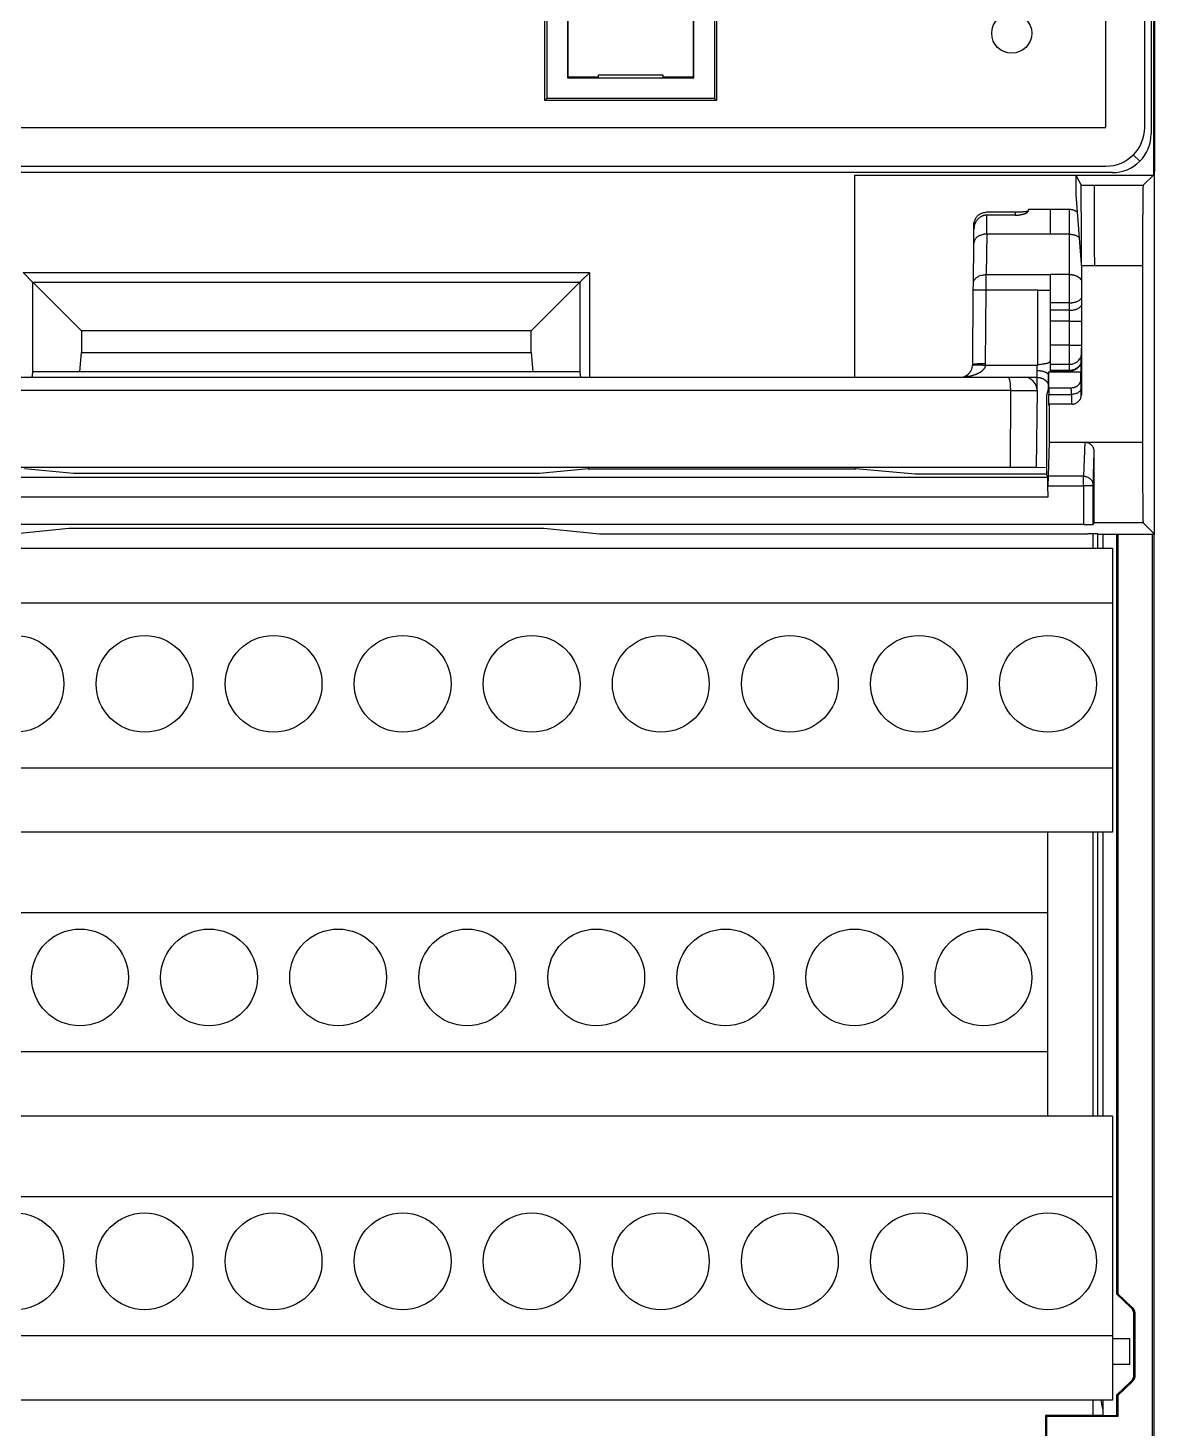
# Model space of a CAD drawing. Header units: inches. Extents: x -4 to 280, y -9 to 35.
# Drawn here: x 43.443 to 45.19, y 10.896 to 13.066 of the extents above; entities that cross this region are included whole.
import ezdxf

# ---------------------------------------------------------------- set-up
doc = ezdxf.new("R2010")
doc.units = ezdxf.units.IN
doc.header["$LTSCALE"] = 0.5
doc.header["$MEASUREMENT"] = 0
doc.set_wipeout_variables(frame=1)
for name, color, linetype in [('204', 7, 'Continuous'), ('214', 7, 'Continuous'), ('IOBASE', 177, 'Continuous')]:
    doc.layers.add(name, color=color, linetype=linetype)

# ---------------------------------------------------------------- blocks, each defined once
blk = doc.blocks.new('IC200CHS022')
at = {"layer": '204', "color": 30, "linetype": 'Continuous'}
for p, q in [((6.9935, 5.8525), (6.9935, 3.0744)), ((6.5308, 2.7609), (6.5308, 3.0744)), ((5.2571, 2.9081), (5.3324, 2.8328)), ((6.1047, 2.9081), (6.0293, 2.8328)), ((6.0293, 2.8328), (5.3324, 2.8328)), ((5.3324, 2.8328), (5.3324, 2.7993)), ((6.0293, 2.7993), (6.0293, 2.8328)), ((5.3298, 2.7693), (5.3324, 2.7993)), ((5.3324, 2.7993), (6.0293, 2.7993)), ((6.0293, 2.7993), (6.032, 2.7693)), ((6.8133, 2.7792), (6.7333, 2.7792)), ((5.3298, 2.7693), (5.2571, 2.7693)), ((6.032, 2.7693), (5.3298, 2.7693)), ((6.1047, 2.7693), (6.032, 2.7693)), ((6.8312, 2.7692), (6.8305, 2.767)), ((6.8305, 2.767), (6.8305, 2.742)), ((6.8312, 2.7442), (6.8312, 2.7692)), ((6.8312, 2.7692), (6.8812, 2.7692)), ((6.8305, 2.742), (6.8279, 2.7328)), ((6.832, 2.7193), (6.8314, 2.7175)), ((6.832, 2.7193), (6.832, 2.6602)), ((6.832, 2.6602), (6.8303, 2.6076)), ((6.832, 2.6602), (6.887, 2.6602)), ((4.5317, 2.6061), (6.8301, 2.6061)), ((6.8301, 2.6061), (6.8279, 2.6106)), ((6.8301, 2.5927), (6.8301, 2.6061)), ((6.8302, 2.5758), (6.8301, 2.5927)), ((4.5316, 2.5758), (6.8302, 2.5758)), ((6.1349, 2.5186), (6.8921, 2.5186)), ((6.8301, 1.9309), (6.8301, 2.0559)), ((6.8301, 1.9309), (4.4301, 1.9309)), ((6.8301, 1.7159), (6.8301, 1.9309)), ((4.4301, 1.7159), (6.8301, 1.7159)), ((6.8301, 1.6159), (6.8301, 1.7159)), ((6.8301, 1.6159), (4.4301, 1.6159)), ((6.9585, 1.3194), (6.9367, 1.3399)), ((6.9633, 1.2154), (6.9633, 1.3085)), ((6.9367, 1.1839), (6.9585, 1.2045))]:
    blk.add_line(p, q, dxfattribs=at)
at = {"layer": '204', "color": 150, "linetype": 'Continuous'}
for p, q in [((6.9959, 3.0803), (6.9959, 5.8476)), ((6.8935, 3.0744), (6.9935, 3.0744)), ((6.9935, 3.0744), (6.9775, 3.0585)), ((6.9949, 2.5179), (6.9949, 3.0593)), ((6.995, 3.0793), (6.9959, 3.0803)), ((6.9014, 3.0585), (6.9775, 3.0585)), ((6.7353, 3.0171), (6.7795, 3.0171)), ((6.7795, 3.0171), (6.7794, 3.0121)), ((6.7995, 3.0209), (6.7995, 3.0182)), ((6.8333, 3.0209), (6.7995, 3.0209)), ((6.7153, 2.9906), (6.7153, 2.9972)), ((6.7794, 3.0121), (6.7353, 3.0121)), ((6.8333, 2.9827), (6.7351, 2.9827)), ((6.9765, 2.9335), (6.902, 2.9335)), ((6.9765, 2.9335), (6.9765, 2.6602)), ((5.2422, 2.9231), (6.1196, 2.9231)), ((5.2571, 2.9081), (6.1047, 2.9081)), ((5.2571, 2.7693), (5.2571, 2.9081)), ((6.1047, 2.9081), (6.1047, 2.7693)), ((6.1196, 2.9231), (6.1196, 2.7609)), ((6.7345, 2.9202), (6.8333, 2.9202)), ((6.8143, 2.8959), (6.7344, 2.8959)), ((6.8143, 2.8959), (6.8333, 2.8959)), ((6.8143, 2.7802), (6.8143, 2.8959)), ((6.8333, 2.8959), (6.8333, 2.7864)), ((6.8133, 2.771), (6.8133, 2.7792)), ((6.8333, 2.7864), (6.8333, 2.7692)), ((6.7931, 2.7609), (6.8133, 2.7609)), ((6.8131, 2.7609), (6.8133, 2.771)), ((6.8131, 2.7407), (6.8133, 2.7609)), ((6.7721, 2.6209), (6.7723, 2.7407)), ((6.8131, 2.7407), (6.812, 2.6209)), ((6.882, 2.7343), (6.8814, 2.7325)), ((6.887, 2.6602), (6.8853, 2.6076)), ((6.887, 2.6602), (6.9765, 2.6602)), ((6.9003, 2.5927), (6.9019, 2.645)), ((6.7721, 2.6209), (4.5868, 2.6209)), ((5.3198, 2.6116), (5.244, 2.6192)), ((6.042, 2.6116), (5.3198, 2.6116)), ((6.1178, 2.6192), (6.042, 2.6116)), ((6.1178, 2.6192), (6.5322, 2.6192)), ((6.6242, 2.6108), (6.5322, 2.6192)), ((6.812, 2.6209), (6.7721, 2.6209)), ((6.8279, 2.6208), (6.812, 2.6209)), ((6.8303, 2.6076), (6.8301, 2.5927)), ((6.8853, 2.6076), (6.8303, 2.6076)), ((6.8853, 2.5927), (6.8853, 2.6076)), ((6.8301, 2.5927), (6.8853, 2.5927)), ((6.8853, 2.5927), (6.8853, 2.5328)), ((6.9003, 2.5927), (6.8853, 2.5927)), ((6.9003, 2.533), (6.9003, 2.5927)), ((6.9367, 1.3399), (6.9367, 2.5179)), ((6.9918, 1.0863), (6.9918, 2.5179)), ((6.9301, 1.6159), (6.8301, 1.6159)), ((6.9301, 1.6159), (6.9301, 1.4909)), ((6.9301, 1.4909), (4.5301, 1.4909)), ((4.5301, 1.2759), (6.9301, 1.2759)), ((6.9301, 1.2759), (6.9301, 1.1759)), ((6.9571, 1.2709), (6.9301, 1.2709)), ((6.9571, 1.2309), (6.9571, 1.2709)), ((6.9571, 1.2309), (6.9301, 1.2309)), ((6.9301, 1.1759), (4.5301, 1.1759)), ((6.9367, 1.1521), (6.9367, 1.1839)), ((6.9151, 1.1519), (6.8262, 1.1519)), ((6.8262, 1.1519), (6.8262, 1.103)), ((6.8262, 1.1519), (6.8276, 1.1505)), ((6.8276, 1.1505), (6.8276, 1.0263)), ((6.9383, 1.1505), (6.8276, 1.1505)), ((6.9151, 1.1521), (6.9151, 1.1519)), ((6.9383, 1.1505), (6.9367, 1.1521))]:
    blk.add_line(p, q, dxfattribs=at)
at = {"layer": '204', "color": 1, "linetype": 'Continuous'}
for p, q in [((6.5308, 3.0744), (6.8735, 3.0744)), ((6.8735, 3.0744), (6.8935, 3.0744)), ((6.8735, 3.0744), (6.8814, 3.0585)), ((6.8735, 3.0744), (6.8735, 3.0444)), ((6.8735, 3.0444), (6.8816, 2.9362)), ((6.8814, 3.0585), (6.9014, 3.0585)), ((6.8333, 3.0209), (6.8333, 2.9827)), ((6.8633, 3.0209), (6.8333, 3.0209)), ((6.8633, 2.9827), (6.8633, 3.0209)), ((6.7351, 2.9827), (6.7353, 3.0121)), ((6.7151, 2.969), (6.7153, 2.9906)), ((6.7351, 2.9827), (6.7345, 2.9202)), ((6.8633, 2.9827), (6.8333, 2.9827)), ((6.8633, 2.9202), (6.8633, 2.9827)), ((6.7145, 2.9065), (6.7151, 2.969)), ((6.8816, 2.9362), (6.8816, 2.9335)), ((6.902, 2.9335), (6.882, 2.9335)), ((6.882, 2.9335), (6.882, 2.7343)), ((6.7344, 2.8959), (6.7345, 2.9202)), ((6.8633, 2.9202), (6.8333, 2.9202)), ((6.8333, 2.9202), (6.8333, 2.8959)), ((6.8633, 2.8763), (6.8633, 2.9202)), ((6.7134, 2.7807), (6.7144, 2.8959)), ((6.7144, 2.8959), (6.7145, 2.9065)), ((6.7344, 2.8959), (6.7144, 2.8959)), ((6.7334, 2.7823), (6.7344, 2.8959)), ((6.8633, 2.8763), (6.8333, 2.8763)), ((6.8633, 2.8647), (6.8333, 2.8647)), ((6.8633, 2.8647), (6.8633, 2.8763)), ((6.8633, 2.8479), (6.8633, 2.8647)), ((6.8633, 2.8479), (6.8333, 2.8479)), ((6.8633, 2.8109), (6.8633, 2.8479)), ((6.8633, 2.8479), (6.8816, 2.8479)), ((6.8633, 2.8109), (6.8333, 2.8109)), ((6.8633, 2.781), (6.8633, 2.8109)), ((6.8633, 2.8109), (6.8816, 2.8109)), ((6.8816, 2.8062), (6.8812, 2.7848)), ((6.8633, 2.781), (6.8333, 2.781)), ((6.8633, 2.7715), (6.8633, 2.781)), ((6.8812, 2.7848), (6.8812, 2.7692)), ((4.5903, 2.7609), (6.7687, 2.7609)), ((6.7687, 2.7609), (6.7931, 2.7609)), ((6.8633, 2.7715), (6.8333, 2.7715)), ((6.8333, 2.7709), (6.8633, 2.7709)), ((6.8633, 2.7709), (6.8633, 2.7715)), ((6.8812, 2.7592), (6.8812, 2.7692)), ((6.7723, 2.7407), (4.5866, 2.7407)), ((6.9383, 2.5179), (6.9383, 1.3407)), ((6.9367, 1.3399), (6.9383, 1.3407)), ((6.9383, 1.3407), (6.9602, 1.3201)), ((6.9649, 1.3092), (6.9649, 1.2147)), ((6.9602, 1.2038), (6.9383, 1.1832)), ((6.9383, 1.1832), (6.9367, 1.1839)), ((6.9383, 1.1832), (6.9383, 1.1505))]:
    blk.add_line(p, q, dxfattribs=at)
at = {"layer": '204', "color": 40, "linetype": 'Continuous'}
for p, q in [((6.867, 2.7193), (6.832, 2.7193)), ((6.8853, 2.5328), (4.4765, 2.5328)), ((6.9014, 2.5353), (6.9003, 2.533)), ((6.9073, 2.4959), (6.9073, 2.5183)), ((6.9151, 2.5179), (6.9151, 2.4959)), ((6.9301, 2.4959), (6.9301, 2.4109)), ((6.9301, 2.4109), (6.9301, 2.1559)), ((6.9301, 2.1559), (6.9301, 2.0559)), ((6.9073, 1.6159), (6.9073, 2.0559)), ((6.9151, 2.0559), (6.9151, 1.6159)), ((6.9301, 1.4909), (6.9301, 1.2759)), ((6.9152, 1.1618), (6.9123, 1.1759)), ((6.9151, 1.1759), (6.9152, 1.1618)), ((6.9152, 1.1618), (6.9151, 1.1521)), ((6.9151, 1.1521), (6.9367, 1.1521))]:
    blk.add_line(p, q, dxfattribs=at)
at = {"layer": '204', "color": 6, "linetype": 'Continuous'}
for p, q in [((5.2269, 2.5186), (5.313, 2.5272)), ((5.313, 2.5272), (6.0488, 2.5272)), ((6.0488, 2.5272), (6.1349, 2.5186)), ((6.9071, 2.5185), (6.9076, 2.5179)), ((6.9076, 2.5179), (6.9949, 2.5179)), ((6.9775, 2.5353), (6.9949, 2.5179)), ((4.5301, 2.4959), (6.9301, 2.4959)), ((6.9301, 2.4109), (4.5301, 2.4109)), ((4.5301, 2.1559), (6.9301, 2.1559)), ((6.9301, 2.0559), (4.5301, 2.0559))]:
    blk.add_line(p, q, dxfattribs=at)
at = {"layer": '204', "color": 3, "linetype": 'Continuous'}
for p, q in [((6.9001, 2.4959), (6.9001, 2.5186)), ((6.9001, 1.6159), (6.9001, 2.0559)), ((6.9001, 1.1519), (6.9001, 1.1759))]:
    blk.add_line(p, q, dxfattribs=at)
at = {"layer": '204', "color": 150, "linetype": 'Continuous'}
for points in [[(6.9949, 3.0593), (6.9949, 3.0614, -0.000209), (6.9949, 3.0633, -0.000226), (6.9949, 3.0652, -0.000237), (6.9949, 3.067, -0.000247), (6.9949, 3.0688, -0.000258), (6.9949, 3.0704, -0.000263), (6.9949, 3.0719, -0.000321), (6.9949, 3.0734, -0.000451), (6.9949, 3.0747, -0.000429), (6.9949, 3.0758, -0.000158), (6.9949, 3.0768, -0.000795), (6.995, 3.0777, -0.002865), (6.995, 3.0786, -0.003685), (6.995, 3.0793, -0.003713)], [(6.9014, 3.0585), (6.9014, 3.0583, -0.0468), (6.9015, 3.0576, -0.00728), (6.9015, 3.0566, -0.002704), (6.9015, 3.0552, -0.001341), (6.9015, 3.0534, -0.000766), (6.9016, 3.0512, -0.000485), (6.9016, 3.0487, -0.000312), (6.9016, 3.0458, -0.000194), (6.9016, 3.0426, -0.000143), (6.9017, 3.039, -0.000134), (6.9017, 3.0351, -0.000133), (6.9017, 3.0309, -0.000144), (6.9017, 3.0264, -0.000148), (6.9017, 3.0215, -0.000153), (6.9018, 3.0165, -0.000132), (6.9018, 3.0111, -0.000089), (6.9018, 3.0055, -0.00005), (6.9018, 2.9997, -0.000007), (6.9018, 2.9937, 0.000009), (6.9018, 2.9875, 0.000006), (6.9019, 2.9809, 0.000018), (6.9019, 2.9747, 0.000055), (6.9019, 2.9689, -0.000083), (6.9019, 2.9613, -0.000256), (6.9019, 2.9493, -0.000128), (6.902, 2.9335, -0.00006)], [(6.9775, 3.0585), (6.9775, 3.0583, 0.089737), (6.9774, 3.0576, 0.014542), (6.9774, 3.0566, 0.005422), (6.9773, 3.0552, 0.002691), (6.9773, 3.0534, 0.001538), (6.9772, 3.0512, 0.000973), (6.9772, 3.0487, 0.000626), (6.9772, 3.0458, 0.000388), (6.9771, 3.0426, 0.000287), (6.9771, 3.039, 0.000268), (6.977, 3.0351, 0.000266), (6.977, 3.0309, 0.000289), (6.9769, 3.0264, 0.000296), (6.9769, 3.0215, 0.000306), (6.9769, 3.0165, 0.000263), (6.9768, 3.0111, 0.000177), (6.9768, 3.0055, 0.000099), (6.9768, 2.9997, 0.000014), (6.9767, 2.9937, -0.000019), (6.9767, 2.9875, -0.000011), (6.9766, 2.9809, -0.000035), (6.9766, 2.9747, -0.000111), (6.9766, 2.9689, 0.000167), (6.9765, 2.9613, 0.000516), (6.9765, 2.9493, 0.000257), (6.9765, 2.9335, 0.00012)], [(6.7794, 3.0121), (6.7815, 3.0122, 0.009183), (6.7835, 3.0123, 0.010193), (6.7854, 3.0125, 0.010466), (6.7873, 3.0128, 0.009974), (6.789, 3.0131, 0.00978), (6.7907, 3.0135, 0.00952), (6.7923, 3.0139, 0.010512), (6.7937, 3.0144, 0.012827), (6.795, 3.0149, 0.011796), (6.7961, 3.0153, 0.005688), (6.7971, 3.0158, 0.018262), (6.798, 3.0164, 0.052153), (6.7988, 3.0172, 0.049294), (6.7995, 3.0182, 0.035972)], [(6.7795, 3.0171), (6.7815, 3.0172, 0.002251), (6.7835, 3.0172, 0.00243), (6.7854, 3.0172, 0.002558), (6.7872, 3.0173, 0.002664), (6.789, 3.0174, 0.00278), (6.7906, 3.0175, 0.002837), (6.7921, 3.0176, 0.003467), (6.7936, 3.0177, 0.004869), (6.7949, 3.0178, 0.004626), (6.796, 3.018, 0.001695), (6.797, 3.0181, 0.008555), (6.7979, 3.0183, 0.030438), (6.7987, 3.0186, 0.036931), (6.7995, 3.019, 0.033742)], [(5.2422, 2.9231), (5.2432, 2.9222, -0.007837), (5.2442, 2.9213, -0.008611), (5.2452, 2.9204, -0.008057), (5.2461, 2.9194, -0.006052), (5.247, 2.9184, -0.004605), (5.2479, 2.9175, -0.003288), (5.2488, 2.9165, -0.002056), (5.2496, 2.9156, -0.000538), (5.2505, 2.9146, 0.000972), (5.2513, 2.9137, 0.002911), (5.2521, 2.9129, 0.004316), (5.2528, 2.9121, 0.00538), (5.2536, 2.9113, 0.005247), (5.2543, 2.9106, 0.004025), (5.255, 2.91, 0.00361), (5.2556, 2.9094, 0.002172), (5.2563, 2.9088, 0.001334), (5.2571, 2.9081, 0.001716)], [(6.1047, 2.9081), (6.1049, 2.9083, 0.00324), (6.1052, 2.9086, 0.002239), (6.1055, 2.9091, 0.000456), (6.106, 2.9096, -0.001515), (6.1066, 2.9102, -0.002303), (6.1072, 2.9109, -0.002862), (6.1079, 2.9116, -0.003289), (6.1086, 2.9124, -0.003904), (6.1094, 2.9132, -0.004526), (6.1103, 2.914, -0.005589), (6.1112, 2.9148, -0.004584), (6.1121, 2.9156, -0.001114), (6.1131, 2.9165, -0.000736), (6.114, 2.9173, -0.003552), (6.1149, 2.9181, 0.005421), (6.116, 2.9191, 0.017158), (6.1176, 2.9208, 0.008576), (6.1196, 2.9231, 0.004018)], [(6.8143, 2.7802), (6.8142, 2.7802, 0.001417), (6.8141, 2.7801, 0.001445), (6.8141, 2.78, 0.001416), (6.814, 2.78, 0.001314), (6.8139, 2.7799, 0.001202), (6.8139, 2.7798, 0.001076), (6.8138, 2.7798, 0.001074), (6.8137, 2.7797, 0.001107), (6.8137, 2.7796, 0.000835), (6.8136, 2.7796, 0.000422), (6.8136, 2.7795, 0.000916), (6.8135, 2.7794, 0.001222), (6.8134, 2.7793, 0.000575), (6.8133, 2.7792, 0.000323)], [(6.8333, 2.7864), (6.8332, 2.7857, -0.069839), (6.833, 2.785, -0.075349), (6.8325, 2.7844, -0.065541), (6.8319, 2.7839, -0.048287), (6.8311, 2.7834, -0.033748), (6.8302, 2.783, -0.023738), (6.8291, 2.7826, -0.018606), (6.8278, 2.7823, -0.014987), (6.8264, 2.7819, -0.009331), (6.825, 2.7817, -0.004726), (6.8236, 2.7814, -0.007491), (6.8217, 2.7811, -0.006958), (6.8185, 2.7807, -0.002757), (6.8143, 2.7802, -0.00155)], [(5.2561, 2.7609), (5.2561, 2.7611, -0.000095), (5.2562, 2.7612, -0.000095), (5.2562, 2.7614, -0.000095), (5.2562, 2.7615, -0.000094), (5.2562, 2.7616, -0.000088), (5.2562, 2.7618, -0.000076), (5.2562, 2.7619, -0.000063), (5.2563, 2.7621, -0.000047), (5.2563, 2.7622, -0.000028), (5.2563, 2.7624, 0.000001), (5.2563, 2.7625, 0.000016), (5.2563, 2.7627, 0.000019), (5.2564, 2.7628, 0.000017), (5.2564, 2.7629, 0.000007), (5.2564, 2.7631, -0.000001), (5.2564, 2.7632, -0.00001), (5.2564, 2.7634, -0.000015), (5.2564, 2.7635, -0.000019), (5.2565, 2.7637, -0.000003), (5.2565, 2.7638, 0.000035), (5.2565, 2.764, 0.000074), (5.2565, 2.7641, 0.000122), (5.2565, 2.7642, 0.00014), (5.2565, 2.7644, 0.000131), (5.2566, 2.7645, 0.000096), (5.2566, 2.7647, 0.000026), (5.2566, 2.7648, -0.00004), (5.2566, 2.7649, -0.000118), (5.2566, 2.7651, -0.000103), (5.2566, 2.7652, 0.000014), (5.2567, 2.7654, 0.000149), (5.2567, 2.7655, 0.000331), (5.2567, 2.7656, 0.000445), (5.2567, 2.7658, 0.000522), (5.2567, 2.7659, 0.000352), (5.2567, 2.7661, -0.000088), (5.2568, 2.7662, -0.00034), (5.2568, 2.7663, -0.000468), (5.2568, 2.7665, -0.000391), (5.2568, 2.7666, -0.000053), (5.2568, 2.7667, 0.000221), (5.2568, 2.7669, 0.000486), (5.2569, 2.767, 0.000706), (5.2569, 2.7672, 0.000933), (5.2569, 2.7673, 0.00111), (5.2569, 2.7674, 0.001295), (5.2569, 2.7676, 0.000579), (5.2569, 2.7677, -0.00112), (5.2569, 2.7679, -0.002466), (5.257, 2.768, -0.003898), (5.257, 2.7681, -0.002326), (5.257, 2.7682, 0.004553), (5.257, 2.7684, 0.005711), (5.257, 2.7685, 0.005618), (5.257, 2.7687, 0.001522), (5.257, 2.7689, -0.005983), (5.2571, 2.7691, -0.006651), (5.2571, 2.7693, -0.003703)], [(6.1047, 2.7693), (6.1047, 2.7693, -0.072985), (6.1047, 2.7692, -0.020459), (6.1047, 2.7691, -0.007158), (6.1048, 2.7689, -0.002163), (6.1048, 2.7687, -0.000036), (6.1048, 2.7685, 0.002029), (6.1048, 2.7684, 0.003895), (6.1048, 2.7682, 0.005586), (6.1048, 2.7681, 0.005025), (6.1048, 2.768, -0.002299), (6.1048, 2.7679, -0.004016), (6.1049, 2.7677, -0.002471), (6.1049, 2.7676, -0.001092), (6.1049, 2.7674, 0.000581), (6.1049, 2.7673, 0.001288), (6.1049, 2.7672, 0.00111), (6.1049, 2.767, 0.000934), (6.105, 2.7669, 0.000706), (6.105, 2.7667, 0.000485), (6.105, 2.7666, 0.000221), (6.105, 2.7665, -0.000053), (6.105, 2.7663, -0.000391), (6.105, 2.7662, -0.000468), (6.105, 2.7661, -0.00034), (6.1051, 2.7659, -0.000088), (6.1051, 2.7658, 0.000352), (6.1051, 2.7656, 0.000522), (6.1051, 2.7655, 0.000445), (6.1051, 2.7654, 0.000331), (6.1051, 2.7652, 0.000149), (6.1052, 2.7651, 0.000014), (6.1052, 2.7649, -0.000103), (6.1052, 2.7648, -0.000118), (6.1052, 2.7647, -0.00004), (6.1052, 2.7645, 0.000026), (6.1052, 2.7644, 0.000096), (6.1053, 2.7642, 0.000131), (6.1053, 2.7641, 0.00014), (6.1053, 2.764, 0.000122), (6.1053, 2.7638, 0.000074), (6.1053, 2.7637, 0.000035), (6.1054, 2.7635, -0.000003), (6.1054, 2.7634, -0.000019), (6.1054, 2.7632, -0.000015), (6.1054, 2.7631, -0.00001), (6.1054, 2.7629, -0.000001), (6.1054, 2.7628, 0.000007), (6.1055, 2.7627, 0.000015), (6.1055, 2.7625, 0.00002), (6.1055, 2.7624, 0.00002), (6.1055, 2.7622, 0), (6.1055, 2.7621, -0.000045), (6.1055, 2.7619, -0.000042), (6.1056, 2.7618, -0.000002), (6.1056, 2.7617, -0.000102), (6.1056, 2.7615, -0.000208), (6.1056, 2.7612, -0.000104), (6.1057, 2.7609, -0.000053)], [(6.8305, 2.766), (6.8295, 2.7667, 0.023664), (6.8284, 2.7674, 0.019845), (6.8272, 2.7681, 0.018656), (6.8258, 2.7687, 0.01937), (6.8243, 2.7692, 0.014095), (6.8229, 2.7697, 0.006339), (6.8215, 2.7701, 0.016187), (6.8197, 2.7704, 0.024376), (6.8169, 2.7707, 0.012065), (6.8133, 2.771, 0.006523)], [(6.8133, 2.7609), (6.8145, 2.7608, -0.01205), (6.8156, 2.7607, -0.012716), (6.8168, 2.7605, -0.013022), (6.8179, 2.7603, -0.012923), (6.819, 2.76, -0.012942), (6.82, 2.7596, -0.012935), (6.821, 2.7593, -0.013112), (6.822, 2.7588, -0.013357), (6.823, 2.7583, -0.013113), (6.8239, 2.7578, -0.012376), (6.8247, 2.7572, -0.013578), (6.8256, 2.7566, -0.016062), (6.8263, 2.756, -0.012612), (6.8271, 2.7553, -0.005094), (6.8277, 2.7547, -0.017463), (6.8284, 2.7539, -0.029743), (6.8294, 2.7525, -0.014906), (6.8305, 2.7507, -0.008031)], [(6.8812, 2.7592), (6.8812, 2.7589, -0.004516), (6.8812, 2.7587, -0.004537), (6.8811, 2.7584, -0.004575), (6.8811, 2.7581, -0.004608), (6.8811, 2.7579, -0.004453), (6.8811, 2.7576, -0.004148), (6.881, 2.7573, -0.004526), (6.881, 2.7571, -0.005313), (6.881, 2.7568, -0.004051), (6.8809, 2.7565, -0.001479), (6.8809, 2.7563, -0.005576), (6.8808, 2.756, -0.00946), (6.8807, 2.7556, -0.004642), (6.8806, 2.755, -0.002476)], [(6.8813, 2.7443), (6.8813, 2.7457, 0.000086), (6.8813, 2.7471, 0.000094), (6.8813, 2.7483, 0.000103), (6.8813, 2.7496, 0.000113), (6.8813, 2.7507, 0.000126), (6.8813, 2.7518, 0.00014), (6.8813, 2.7528, 0.000161), (6.8813, 2.7538, 0.00019), (6.8813, 2.7547, 0.000219), (6.8812, 2.7555, 0.000244), (6.8812, 2.7562, 0.000325), (6.8812, 2.7568, 0.000493), (6.8812, 2.7574, 0.000506), (6.8812, 2.7579, 0.000208), (6.8812, 2.7583, 0.001015), (6.8812, 2.7587, 0.004015), (6.8812, 2.759, 0.006352), (6.8812, 2.7592, 0.008344)], [(6.8312, 2.7442), (6.8312, 2.7442), (6.8312, 2.7441, -0.013155), (6.8312, 2.7439, -0.003719), (6.8312, 2.7436, -0.001808), (6.8312, 2.7433, -0.00102), (6.8312, 2.7428, -0.00065), (6.8312, 2.7423, -0.000526), (6.8312, 2.7417, -0.000476), (6.8312, 2.741, -0.000275), (6.8312, 2.7403, -0.000069), (6.8312, 2.7397, -0.00033), (6.8312, 2.7386, -0.000438), (6.8313, 2.7369, -0.000169), (6.8313, 2.7344, -0.000079)], [(6.8662, 2.7442), (6.864, 2.7442, -0.000001), (6.8618, 2.7442, -0.000001), (6.8596, 2.7442, -0.000001), (6.8574, 2.7442, -0.000001), (6.8552, 2.7442, -0.000001), (6.853, 2.7442, -0.000001), (6.8509, 2.7442, -0.000001), (6.8487, 2.7442, -0.000001), (6.8464, 2.7442, -0.000001), (6.8443, 2.7442, 0), (6.8424, 2.7442, -0.000001), (6.8399, 2.7442, -0.000002), (6.8361, 2.7442, -0.000001), (6.8312, 2.7442, 0)], [(6.8313, 2.7344), (6.8334, 2.7344, -0.000001), (6.8356, 2.7344, -0.000001), (6.8378, 2.7344, -0.000001), (6.84, 2.7344, -0.000001), (6.8422, 2.7344, -0.000001), (6.8444, 2.7344, -0.000001), (6.8465, 2.7344, -0.000001), (6.8488, 2.7344, -0.000001), (6.851, 2.7344, -0.000001), (6.8531, 2.7344, 0), (6.8551, 2.7344, -0.000001), (6.8575, 2.7344, -0.000001), (6.8613, 2.7344, -0.000001), (6.8663, 2.7344, 0)], [(6.8806, 2.755), (6.8802, 2.7539, -0.020872), (6.8797, 2.7528, -0.021401), (6.8792, 2.7517, -0.021205), (6.8785, 2.7507, -0.02069), (6.8778, 2.7497, -0.019697), (6.877, 2.7488, -0.018144), (6.8761, 2.748, -0.019675), (6.8752, 2.7472, -0.023428), (6.8741, 2.7465, -0.017857), (6.8731, 2.7459, -0.005703), (6.8722, 2.7454, -0.025565), (6.8709, 2.745, -0.047049), (6.8689, 2.7446, -0.023202), (6.8662, 2.7442, -0.011936)], [(6.8663, 2.7344), (6.8663, 2.7353, 0.000124), (6.8663, 2.7362, 0.000135), (6.8663, 2.737, 0.000148), (6.8663, 2.7378, 0.000163), (6.8663, 2.7385, 0.000182), (6.8663, 2.7393, 0.000203), (6.8663, 2.7399, 0.000234), (6.8663, 2.7405, 0.000275), (6.8663, 2.7411, 0.000316), (6.8663, 2.7417, 0.000352), (6.8662, 2.7421, 0.000466), (6.8662, 2.7426, 0.000694), (6.8662, 2.743, 0.000702), (6.8662, 2.7433, 0.000292), (6.8662, 2.7436, 0.001368), (6.8662, 2.7438, 0.005057), (6.8662, 2.744, 0.006993), (6.8662, 2.7442, 0.007825)], [(6.8813, 2.7443), (6.8812, 2.7431, -0.052045), (6.8809, 2.7419, -0.043723), (6.8803, 2.7407, -0.041725), (6.8794, 2.7395, -0.047164), (6.8782, 2.7383, -0.034621), (6.8769, 2.7373, -0.016389), (6.8756, 2.7364, -0.037724), (6.8736, 2.7357, -0.054102), (6.8705, 2.735, -0.026155), (6.8663, 2.7344, -0.013489)], [(6.8663, 2.7344), (6.8663, 2.7333, 0.000042), (6.8663, 2.7323, 0.000045), (6.8663, 2.7313, 0.000047), (6.8663, 2.7303, 0.00005), (6.8663, 2.7293, 0.000053), (6.8663, 2.7284, 0.000055), (6.8663, 2.7275, 0.00006), (6.8663, 2.7267, 0.000066), (6.8663, 2.7259, 0.000069), (6.8663, 2.7251, 0.00007), (6.8664, 2.7243, 0.000084), (6.8664, 2.7236, 0.000112), (6.8664, 2.7229, 0.000097), (6.8664, 2.7223, 0.000037), (6.8664, 2.7217, 0.000156), (6.8664, 2.7211, 0.000347), (6.8664, 2.7203, 0.000221), (6.8664, 2.7193, 0.000134)], [(6.867, 2.7193), (6.8685, 2.7194, 0.023907), (6.8699, 2.7196, 0.025289), (6.8714, 2.72, 0.025493), (6.8727, 2.7205, 0.024955), (6.8741, 2.7211, 0.023907), (6.8753, 2.7219, 0.022112), (6.8764, 2.7227, 0.023914), (6.8775, 2.7237, 0.028381), (6.8785, 2.7248, 0.021642), (6.8794, 2.7259, 0.00693), (6.8801, 2.727, 0.030685), (6.8808, 2.7285, 0.056083), (6.8814, 2.731, 0.027078), (6.882, 2.7343, 0.013691)], [(6.8814, 2.7325), (6.8814, 2.7325), (6.8814, 2.7326, -0.01942), (6.8814, 2.7327, -0.005295), (6.8814, 2.7329, -0.002508), (6.8814, 2.7332, -0.001436), (6.8814, 2.7335, -0.000946), (6.8814, 2.7339, -0.000673), (6.8814, 2.7344, -0.000518), (6.8814, 2.7349, -0.000391), (6.8814, 2.7355, -0.0003), (6.8814, 2.7361, -0.000272), (6.8814, 2.7368, -0.000264), (6.8814, 2.7376, -0.000168), (6.8813, 2.7384, -0.000054), (6.8813, 2.7391, -0.000199), (6.8813, 2.7402, -0.000273), (6.8813, 2.7419, -0.000113), (6.8813, 2.7443, -0.000055)], [(6.8811, 2.7294), (6.8812, 2.7296, 0.004433), (6.8812, 2.7299, 0.004168), (6.8813, 2.7302, 0.004554), (6.8813, 2.7304, 0.005319), (6.8813, 2.7307, 0.00409), (6.8814, 2.7309, 0.00156), (6.8814, 2.7312, 0.005589), (6.8814, 2.7315, 0.009497), (6.8814, 2.7319, 0.004728), (6.8814, 2.7325, 0.002549)], [(6.9019, 2.645), (6.9019, 2.6465, 0.024326), (6.9017, 2.648, 0.025641), (6.9013, 2.6494, 0.025755), (6.9008, 2.6508, 0.025164), (6.9002, 2.6521, 0.024055), (6.8995, 2.6534, 0.022201), (6.8986, 2.6545, 0.024004), (6.8976, 2.6556, 0.028518), (6.8965, 2.6566, 0.021685), (6.8954, 2.6575, 0.006828), (6.8943, 2.6583, 0.030851), (6.8928, 2.659, 0.05641), (6.8903, 2.6596, 0.027129), (6.887, 2.6602, 0.013674)], [(6.9765, 2.6602), (6.9765, 2.6532, 0.000279), (6.9765, 2.6462, 0.000311), (6.9765, 2.6393, 0.000291), (6.9765, 2.6325, 0.000212), (6.9766, 2.6258, 0.000155), (6.9766, 2.6191, 0.000105), (6.9766, 2.6126, 0.00005), (6.9767, 2.6063, -0.000026), (6.9767, 2.6001, -0.00005), (6.9768, 2.5941, -0.000021), (6.9768, 2.5883, 0.000024), (6.9768, 2.5827, 0.000101), (6.9769, 2.5773, 0.000174), (6.9769, 2.5722, 0.000262), (6.9769, 2.5674, 0.000308), (6.977, 2.5629, 0.000302), (6.977, 2.5587, 0.000287), (6.9771, 2.5548, 0.00024), (6.9771, 2.5512, 0.000273), (6.9772, 2.548, 0.000412), (6.9772, 2.5451, 0.000372), (6.9772, 2.5426, 0.000001), (6.9773, 2.5405, 0.00104), (6.9773, 2.5386, 0.004537), (6.9774, 2.5369, 0.006035), (6.9775, 2.5353, 0.006254)], [(6.9014, 2.5353), (6.9014, 2.5355, 0.048823), (6.9015, 2.536, 0.007777), (6.9015, 2.5369, 0.002913), (6.9015, 2.5381, 0.001464), (6.9015, 2.5397, 0.000847), (6.9016, 2.5415, 0.000544), (6.9016, 2.5437, 0.000358), (6.9016, 2.5461, 0.000233), (6.9016, 2.5489, 0.000164), (6.9016, 2.552, 0.000127), (6.9017, 2.5553, 0.000116), (6.9017, 2.559, 0.000127), (6.9017, 2.5629, 0.000133), (6.9017, 2.567, 0.000142), (6.9017, 2.5714, 0.000137), (6.9018, 2.5761, 0.000124), (6.9018, 2.5809, 0.000097), (6.9018, 2.586, 0.000056), (6.9018, 2.5912, 0.000028), (6.9018, 2.5967, 0.000001), (6.9018, 2.6025, -0.000019), (6.9019, 2.6081, -0.000047), (6.9019, 2.6132, -0.000006), (6.9019, 2.62, 0.000085), (6.9019, 2.6307, 0.000045), (6.9019, 2.645, 0.000018)], [(6.1182, 2.6209), (6.1182, 2.6207, -0.00305), (6.1182, 2.6205, -0.003372), (6.1182, 2.6204, -0.003856), (6.1181, 2.6202, -0.004537), (6.1181, 2.62, -0.005151), (6.1181, 2.6199, -0.005591), (6.1181, 2.6198, -0.007362), (6.118, 2.6197, -0.011001), (6.118, 2.6196, -0.010674), (6.118, 2.6195, -0.003935), (6.118, 2.6194, -0.020256), (6.1179, 2.6193, -0.062982), (6.1179, 2.6193, -0.054484), (6.1178, 2.6192, -0.036816)], [(6.5322, 2.6192), (6.5322, 2.6192, -0.087105), (6.5321, 2.6192, -0.078689), (6.5321, 2.6193, -0.059795), (6.5321, 2.6193, -0.042586), (6.532, 2.6194, -0.028611), (6.532, 2.6194, -0.019611), (6.5319, 2.6195, -0.01591), (6.5319, 2.6196, -0.013687), (6.5319, 2.6197, -0.007961), (6.5318, 2.6199, -0.002816), (6.5318, 2.62, -0.008083), (6.5317, 2.6202, -0.009128), (6.5317, 2.6205, -0.003392), (6.5316, 2.6209, -0.001647)], [(6.8853, 2.6076), (6.8871, 2.6075, -0.034362), (6.8889, 2.6072, -0.030068), (6.8908, 2.6066, -0.030781), (6.8926, 2.6057, -0.038633), (6.8943, 2.6045, -0.03238), (6.8959, 2.6033, -0.016652), (6.8972, 2.6019, -0.041306), (6.8984, 2.6, -0.069979), (6.8994, 2.5969, -0.037723), (6.9003, 2.5927, -0.020103)], [(6.8853, 2.5328), (6.8868, 2.5328, 0.000208), (6.8883, 2.5328, 0.000225), (6.8897, 2.5328, 0.000236), (6.891, 2.5329, 0.000247), (6.8924, 2.5329, 0.000258), (6.8936, 2.5329, 0.000264), (6.8947, 2.5329, 0.000323), (6.8958, 2.5329, 0.000456), (6.8968, 2.5329, 0.000434), (6.8977, 2.5329, 0.000158), (6.8984, 2.5329, 0.000808), (6.8991, 2.5329, 0.002941), (6.8997, 2.5329, 0.003839), (6.9003, 2.533, 0.003925)], [(6.9071, 2.5185), (6.907, 2.5185, 0.057698), (6.9067, 2.5185, 0.008763), (6.9064, 2.5186, 0.00325), (6.9058, 2.5186, 0.001716), (6.9052, 2.5186, 0.001037), (6.9044, 2.5186, 0.000693), (6.9036, 2.5186, 0.000573), (6.9026, 2.5186, 0.000531), (6.9015, 2.5186, 0.000328), (6.9004, 2.5186, 0.000096), (6.8993, 2.5186, 0.000395), (6.8978, 2.5186, 0.000582), (6.8954, 2.5186, 0.000249), (6.8921, 2.5186, 0.000122)]]:
    blk.add_lwpolyline(points, format="xyb", dxfattribs=at)
at = {"layer": '204', "color": 1, "linetype": 'Continuous'}
for points in [[(6.882, 2.9335), (6.882, 2.9406, 0.000138), (6.8819, 2.9475, 0.000154), (6.8819, 2.9545, 0.000144), (6.8819, 2.9613, 0.000105), (6.8819, 2.968, 0.000077), (6.8819, 2.9747, 0.000052), (6.8819, 2.9811, 0.000025), (6.8818, 2.9875, -0.000013), (6.8818, 2.9937, -0.000025), (6.8818, 2.9997, -0.000011), (6.8818, 3.0055, 0.000012), (6.8818, 3.0111, 0.00005), (6.8818, 3.0164, 0.000087), (6.8817, 3.0215, 0.000131), (6.8817, 3.0264, 0.000154), (6.8817, 3.0309, 0.000151), (6.8817, 3.0351, 0.000144), (6.8817, 3.039, 0.00012), (6.8816, 3.0426, 0.000136), (6.8816, 3.0458, 0.000205), (6.8816, 3.0487, 0.000186), (6.8816, 3.0512, 0.000002), (6.8815, 3.0533, 0.000517), (6.8815, 3.0552, 0.002255), (6.8815, 3.0569, 0.003002), (6.8814, 3.0585, 0.003119)], [(6.7153, 2.9972), (6.7154, 2.9994, -0.033722), (6.7158, 3.0017, -0.027074), (6.7165, 3.004, -0.028285), (6.7176, 3.0063, -0.037959), (6.719, 3.0086, -0.030658), (6.7206, 3.0107, -0.01326), (6.7223, 3.0125, -0.042519), (6.7249, 3.0142, -0.075719), (6.7293, 3.0157, -0.038704), (6.7353, 3.0171, -0.019418)], [(6.8756, 3.0167), (6.8746, 3.0174, 0.014146), (6.8736, 3.018, 0.013618), (6.8726, 3.0186, 0.014664), (6.8716, 3.0191, 0.016787), (6.8705, 3.0195, 0.013249), (6.8695, 3.0199, 0.005834), (6.8686, 3.0202, 0.017265), (6.8674, 3.0205, 0.028846), (6.8656, 3.0207, 0.01482), (6.8633, 3.0209, 0.008155)], [(6.7353, 3.0121), (6.7336, 3.0121, 0.021538), (6.7319, 3.0118, 0.022838), (6.7303, 3.0115, 0.022823), (6.7288, 3.0109, 0.02171), (6.7273, 3.0103, 0.020968), (6.7259, 3.0095, 0.02028), (6.7245, 3.0087, 0.019919), (6.7232, 3.0077, 0.019758), (6.722, 3.0066, 0.018965), (6.7209, 3.0055, 0.017598), (6.7199, 3.0042, 0.019116), (6.7189, 3.0029, 0.022415), (6.7181, 3.0015, 0.017008), (6.7174, 3.0001, 0.005922), (6.7168, 2.9988, 0.023375), (6.7162, 2.9971, 0.040197), (6.7157, 2.9943, 0.019249), (6.7153, 2.9906, 0.00994)], [(6.7351, 2.9827), (6.7326, 2.9826, 0.024023), (6.7302, 2.9823, 0.021379), (6.7277, 2.9817, 0.022575), (6.7253, 2.9809, 0.029818), (6.723, 2.9799, 0.026999), (6.721, 2.9787, 0.014671), (6.7192, 2.9775, 0.038797), (6.7177, 2.9757, 0.077953), (6.7163, 2.9728, 0.04867), (6.7151, 2.969, 0.027352)], [(6.8633, 2.9827), (6.8646, 2.9826, -0.012692), (6.8659, 2.9825, -0.010848), (6.8672, 2.9824, -0.011886), (6.8686, 2.9822, -0.015438), (6.87, 2.9818, -0.012085), (6.8713, 2.9815, -0.003971), (6.8725, 2.9811, -0.018041), (6.8739, 2.9805, -0.034159), (6.876, 2.9794, -0.017883), (6.8785, 2.9778, -0.00949)], [(6.7145, 2.9065), (6.7147, 2.9082, -0.049602), (6.7152, 2.9099, -0.042012), (6.7159, 2.9116, -0.040577), (6.7171, 2.9132, -0.046571), (6.7187, 2.9148, -0.034764), (6.7204, 2.9162, -0.016594), (6.7222, 2.9174, -0.038554), (6.7248, 2.9185, -0.056123), (6.7289, 2.9194, -0.027331), (6.7345, 2.9202, -0.014119)], [(6.8633, 2.9202), (6.865, 2.9201, -0.017315), (6.8668, 2.92, -0.014895), (6.8686, 2.9197, -0.016106), (6.8704, 2.9193, -0.021143), (6.8722, 2.9187, -0.017401), (6.8739, 2.9181, -0.00699), (6.8755, 2.9174, -0.025647), (6.8771, 2.9163, -0.050513), (6.8792, 2.9144, -0.02861), (6.8816, 2.9118, -0.015629)], [(6.8633, 2.8763), (6.865, 2.8763, 0.01399), (6.8668, 2.8765, 0.012068), (6.8686, 2.8767, 0.013117), (6.8704, 2.877, 0.017387), (6.8722, 2.8775, 0.014532), (6.8739, 2.878, 0.005901), (6.8755, 2.8786, 0.02191), (6.8771, 2.8794, 0.045409), (6.8792, 2.8809, 0.02742), (6.8816, 2.8831, 0.015515)], [(6.8633, 2.8647), (6.865, 2.8648, 0.01399), (6.8668, 2.8649, 0.012068), (6.8686, 2.8651, 0.013118), (6.8704, 2.8655, 0.017387), (6.8722, 2.8659, 0.014533), (6.8739, 2.8665, 0.005901), (6.8755, 2.867, 0.021911), (6.8771, 2.8679, 0.045411), (6.8792, 2.8694, 0.02742), (6.8816, 2.8715, 0.015515)], [(6.7333, 2.7792), (6.7331, 2.7783, -0.02101), (6.7328, 2.7774, -0.021106), (6.7324, 2.7765, -0.020147), (6.732, 2.7757, -0.018444), (6.7315, 2.7748, -0.017084), (6.7309, 2.774, -0.015904), (6.7303, 2.7732, -0.014815), (6.7296, 2.7724, -0.013774), (6.7289, 2.7717, -0.012916), (6.7281, 2.771, -0.012183), (6.7273, 2.7703, -0.011478), (6.7264, 2.7696, -0.01074), (6.7255, 2.7689, -0.009981), (6.7245, 2.7683, -0.009053), (6.7235, 2.7677, -0.008423), (6.7225, 2.7672, -0.008002), (6.7215, 2.7667, -0.00759), (6.7204, 2.7661, -0.00714), (6.7193, 2.7657, -0.006763), (6.7182, 2.7652, -0.006408), (6.7171, 2.7648, -0.006105), (6.7159, 2.7644, -0.005801), (6.7147, 2.764, -0.005576), (6.7136, 2.7636, -0.005381), (6.7124, 2.7633, -0.005207), (6.7111, 2.763, -0.005033), (6.7099, 2.7627, -0.004895), (6.7087, 2.7624, -0.00479), (6.7074, 2.7622, -0.004617), (6.7062, 2.762, -0.004282), (6.7049, 2.7618, -0.00442), (6.7037, 2.7616, -0.005346), (6.7025, 2.7614, -0.004474), (6.7013, 2.7613, -0.001004), (6.7003, 2.7612, -0.008098), (6.6995, 2.7612, -0.047155), (6.6991, 2.7614, -0.191022), (6.6991, 2.7617, -0.262374)], [(6.7133, 2.7792), (6.7134, 2.7793, 0.001654), (6.7134, 2.7794, 0.001531), (6.7134, 2.7796, 0.001678), (6.7134, 2.7797, 0.001988), (6.7134, 2.7798, 0.001517), (6.7134, 2.78, 0.000544), (6.7134, 2.7801, 0.002112), (6.7134, 2.7802, 0.003616), (6.7134, 2.7804, 0.001781), (6.7134, 2.7807, 0.00095)], [(6.7333, 2.7792), (6.7309, 2.7794, 0.003009), (6.7284, 2.7795, 0.002722), (6.726, 2.7797, 0.002965), (6.7236, 2.7798, 0.004145), (6.7213, 2.7799, 0.004143), (6.7192, 2.7799, 0.00245), (6.7175, 2.7799, 0.00722), (6.7159, 2.7798, 0.022575), (6.7146, 2.7795, 0.031394), (6.7133, 2.7792, 0.034381)], [(6.7134, 2.7807), (6.7136, 2.7809, -0.284759), (6.714, 2.7812, -0.064448), (6.7148, 2.7814, -0.027561), (6.716, 2.7816, -0.017748), (6.7176, 2.7818, -0.008741), (6.7193, 2.7819, -0.003498), (6.7211, 2.7821, -0.007104), (6.7236, 2.7822, -0.00829), (6.7278, 2.7823, -0.003621), (6.7334, 2.7823, -0.001817)], [(6.7333, 2.7792), (6.7333, 2.7794, 0.001208), (6.7333, 2.7796, 0.001199), (6.7333, 2.7798, 0.001208), (6.7333, 2.78, 0.001233), (6.7333, 2.7801, 0.001198), (6.7334, 2.7803, 0.001118), (6.7334, 2.7805, 0.001234), (6.7334, 2.7807, 0.001471), (6.7334, 2.7809, 0.001116), (6.7334, 2.7811, 0.000383), (6.7334, 2.7813, 0.001574), (6.7334, 2.7815, 0.002709), (6.7334, 2.7819, 0.001325), (6.7334, 2.7823, 0.000702)], [(6.8633, 2.781), (6.865, 2.7811, 0.024014), (6.8667, 2.7813, 0.020469), (6.8684, 2.7817, 0.021852), (6.8702, 2.7823, 0.027919), (6.872, 2.7831, 0.021923), (6.8736, 2.7839, 0.008357), (6.8751, 2.7848, 0.03067), (6.8767, 2.7863, 0.05391), (6.8788, 2.7888, 0.026896), (6.8813, 2.7924, 0.013838)], [(6.8812, 2.7825), (6.8802, 2.7809, -0.024137), (6.8792, 2.7793, -0.022724), (6.8779, 2.7779, -0.023881), (6.8766, 2.7765, -0.027954), (6.875, 2.7753, -0.022701), (6.8735, 2.7743, -0.010897), (6.872, 2.7734, -0.028778), (6.8701, 2.7727, -0.047869), (6.8671, 2.772, -0.025192), (6.8633, 2.7715, -0.013823)], [(6.8633, 2.7709), (6.8641, 2.7709, 0.011063), (6.8649, 2.771, 0.010556), (6.8658, 2.7711, 0.01042), (6.8666, 2.7712, 0.010811), (6.8675, 2.7714, 0.010995), (6.8684, 2.7716, 0.011114), (6.8692, 2.7718, 0.011207), (6.8701, 2.7721, 0.011396), (6.871, 2.7725, 0.011462), (6.8718, 2.7728, 0.01152), (6.8726, 2.7733, 0.011687), (6.8735, 2.7737, 0.012019), (6.8743, 2.7742, 0.011746), (6.8751, 2.7748, 0.011069), (6.8758, 2.7754, 0.012191), (6.8766, 2.776, 0.014481), (6.8773, 2.7767, 0.011134), (6.8779, 2.7773, 0.004167), (6.8785, 2.778, 0.015431), (6.8792, 2.7788, 0.026465), (6.8801, 2.7802, 0.01313), (6.8812, 2.782, 0.006981)], [(6.7723, 2.7407), (6.7723, 2.7432, 0.006373), (6.7722, 2.7456, 0.005733), (6.7721, 2.7481, 0.006208), (6.7719, 2.7506, 0.008635), (6.7716, 2.7529, 0.008572), (6.7713, 2.755, 0.005066), (6.7709, 2.7568, 0.014691), (6.7705, 2.7583, 0.043871), (6.7697, 2.7597, 0.053509), (6.7687, 2.7609, 0.048397)], [(6.7723, 2.7407), (6.774, 2.7407, 0), (6.7757, 2.7407, 0), (6.7774, 2.7407, 0), (6.779, 2.7407, 0), (6.7806, 2.7407, 0), (6.7822, 2.7407, 0), (6.7838, 2.7407, 0), (6.7854, 2.7407, 0), (6.7869, 2.7407, 0), (6.7884, 2.7407, 0), (6.7899, 2.7407, 0), (6.7914, 2.7407, 0), (6.7928, 2.7407, 0), (6.7941, 2.7407, 0), (6.7955, 2.7407, 0), (6.7968, 2.7407, 0), (6.798, 2.7407, 0), (6.7993, 2.7407, 0), (6.8004, 2.7407, 0), (6.8016, 2.7407), (6.8026, 2.7407), (6.8037, 2.7407), (6.8047, 2.7407), (6.8056, 2.7407, 0), (6.8065, 2.7407), (6.8073, 2.7407, 0), (6.8081, 2.7407), (6.8088, 2.7407, 0), (6.8095, 2.7407, 0), (6.8101, 2.7407, 0), (6.8107, 2.7407), (6.8112, 2.7407, -0.000001), (6.8116, 2.7407, 0), (6.812, 2.7407, 0.000008), (6.8123, 2.7407, -0.000001), (6.8126, 2.7407, -0.000044), (6.8128, 2.7407, -0.000067), (6.8131, 2.7407, -0.000071)]]:
    blk.add_lwpolyline(points, format="xyb", dxfattribs=at)
at = {"layer": '204', "color": 30, "linetype": 'Continuous'}
for points in [[(6.8314, 2.7175), (6.8314, 2.7176, -0.628006), (6.8314, 2.7179, -0.009454), (6.8314, 2.7184, -0.003233), (6.8314, 2.7192, -0.001787), (6.8314, 2.7204, -0.000758), (6.8313, 2.7216, -0.000219), (6.8313, 2.7229, -0.000661), (6.8313, 2.725, -0.000662), (6.8313, 2.7289, -0.000228), (6.8313, 2.7344, -0.000104)], [(6.9633, 1.3085), (6.9632, 1.3095, 0.017385), (6.9631, 1.3105, 0.015738), (6.963, 1.3115, 0.016935), (6.9627, 1.3125, 0.020502), (6.9624, 1.3135, 0.016025), (6.962, 1.3144, 0.006299), (6.9617, 1.3153, 0.021866), (6.9611, 1.3162, 0.037549), (6.96, 1.3176, 0.018821), (6.9585, 1.3194, 0.009984)], [(6.9602, 1.3201), (6.9609, 1.3194, -0.017385), (6.9616, 1.3186, -0.015739), (6.9622, 1.3178, -0.016937), (6.9627, 1.317, -0.020506), (6.9632, 1.316, -0.016028), (6.9637, 1.3151, -0.006301), (6.9641, 1.3143, -0.021872), (6.9644, 1.3132, -0.037561), (6.9647, 1.3114, -0.018827), (6.9649, 1.3092, -0.009988)], [(6.9585, 1.2045), (6.9592, 1.2052, 0.017385), (6.9599, 1.206, 0.015738), (6.9605, 1.2068, 0.016936), (6.9611, 1.2076, 0.020504), (6.9616, 1.2086, 0.016026), (6.962, 1.2095, 0.0063), (6.9624, 1.2103, 0.021869), (6.9627, 1.2114, 0.037553), (6.963, 1.2131, 0.018823), (6.9633, 1.2154, 0.009985)], [(6.9649, 1.2147), (6.9649, 1.2137, -0.017385), (6.9648, 1.2127, -0.015738), (6.9646, 1.2117, -0.016936), (6.9644, 1.2107, -0.020504), (6.964, 1.2097, -0.016026), (6.9637, 1.2088, -0.0063), (6.9633, 1.2079, -0.021869), (6.9627, 1.2069, -0.037554), (6.9617, 1.2055, -0.018824), (6.9602, 1.2038, -0.009985)]]:
    blk.add_lwpolyline(points, format="xyb", dxfattribs=at)
for centre, radius in [((6.7459, 3.2191), 0.031), ((5.3301, 1.8309), 0.075), ((5.5301, 1.8309), 0.075), ((5.7301, 1.8309), 0.075), ((5.9301, 1.8309), 0.075), ((6.1301, 1.8309), 0.075), ((6.3301, 1.8309), 0.075), ((6.5301, 1.8309), 0.075), ((6.7301, 1.8309), 0.075)]:
    blk.add_circle(centre, radius, dxfattribs=at)
at = {"layer": '204', "color": 6, "linetype": 'Continuous'}
for centre in [(5.2301, 2.2859), (5.4301, 2.2859), (5.6301, 2.2859), (5.8301, 2.2859), (6.0301, 2.2859), (6.2301, 2.2859), (6.4301, 2.2859), (6.6301, 2.2859), (6.8301, 2.2859)]:
    blk.add_circle(centre, 0.075, dxfattribs=at)
at = {"layer": '204', "color": 150, "linetype": 'Continuous'}
for centre in [(5.2301, 1.3909), (5.4301, 1.3909), (5.6301, 1.3909), (5.8301, 1.3909), (6.0301, 1.3909), (6.2301, 1.3909), (6.4301, 1.3909), (6.6301, 1.3909), (6.8301, 1.3909)]:
    blk.add_circle(centre, 0.075, dxfattribs=at)
at = {"layer": '204', "color": 1, "linetype": 'Continuous'}
for centre, start, end in [((6.6934, 2.7809), 286.3373, 355), ((6.7931, 2.7409), 359.4994, 90)]:
    blk.add_arc(centre, 0.02, start, end, dxfattribs=at)
at = {"layer": '214', "color": 30, "linetype": 'Continuous'}
for p, q in [((6.8279, 2.7328), (6.8279, 2.6106)), ((6.9602, 1.3201), (6.9585, 1.3194)), ((6.9633, 1.3085), (6.9649, 1.3092)), ((6.9649, 1.2147), (6.9633, 1.2154)), ((6.9585, 1.2045), (6.9602, 1.2038))]:
    blk.add_line(p, q, dxfattribs=at)
at = {"layer": '214', "color": 150, "linetype": 'Continuous'}
for p, q in [((6.8279, 2.6108), (6.6242, 2.6108)), ((6.9775, 2.5353), (6.9014, 2.5353))]:
    blk.add_line(p, q, dxfattribs=at)
at = {"layer": '214', "color": 40, "linetype": 'Continuous'}
blk.add_line((6.9943, 2.5179), (6.9943, 1.0863), dxfattribs=at)
blk = doc.blocks.new('IC200ALG240')
at = {"layer": 'IOBASE'}
for p, q in [((-2.165, -1.245), (-2.165, 1.245)), ((-2.155, 1.235), (-2.155, -1.235)), ((-2.095, 1.235), (-2.095, -1.235)), ((-2.0531, -0.3654), (2.0481, -0.3654)), ((-2.0531, -0.6316), (-2.0531, -0.3654)), ((-2.05, -0.3685), (-2.0531, -0.3654)), ((2.045, -0.3685), (-2.05, -0.3685)), ((-2.05, -0.6285), (-2.05, -0.3685)), ((2.013, -0.4005), (-2.018, -0.4005)), ((-2.018, -0.4005), (-2.018, -0.5965)), ((-2.017, -0.4015), (-2.018, -0.4005)), ((-2.017, -0.4015), (0.2375, -0.4015)), ((-2.017, -0.4485), (-2.017, -0.4015)), ((-2.017, -0.4485), (-2.0137, -0.4488)), ((-2.0137, -0.4488), (-2.0137, -0.5482)), ((-2.0137, -0.5482), (-2.017, -0.5485)), ((-2.017, -0.5955), (-2.017, -0.5485)), ((-2.017, -0.5955), (-2.018, -0.5965)), ((-2.018, -0.5965), (2.013, -0.5965)), ((-0.3425, -0.5955), (-2.017, -0.5955)), ((-2.0531, -0.6316), (-2.05, -0.6285)), ((2.045, -0.6285), (-2.05, -0.6285)), ((2.0481, -0.6316), (-2.0531, -0.6316)), ((-2.095, -1.235), (-1.755, -1.235)), ((-2.1474, -1.2874), (-2.1374, -1.2774)), ((-2.095, -1.295), (-1.755, -1.295)), ((2.105, -1.305), (-2.105, -1.305))]:
    blk.add_line(p, q, dxfattribs=at)
blk.add_circle((-1.949, -1.089), 0.031, dxfattribs=at)
for centre, start, end in [((-2.095, -1.235), 180, 270), ((-2.105, -1.245), 180, 225), ((-2.105, -1.245), 225, 270)]:
    blk.add_arc(centre, 0.06, start, end, dxfattribs=at)

msp = doc.modelspace()

# ---------------------------------------------------------------- block references
msp.add_blockref('IC200CHS022', (38.19364, 9.76334))

# ---------------------------------------------------------------- next in the draw order: wipeouts: each hides what was drawn before it
msp.add_wipeout([(42.63357, 17.17144), (42.57357, 17.11144), (42.57357, 12.90144), (42.63357, 12.84144), (45.12357, 12.84144), (45.18357, 12.90144), (45.18357, 17.11144), (45.12357, 17.17144)])

# ---------------------------------------------------------------- next in the draw order: block references
at = {"rotation": 90}
msp.add_blockref('IC200ALG240', (43.87857, 15.00644), dxfattribs=at)

doc.saveas('drawing.dxf')
